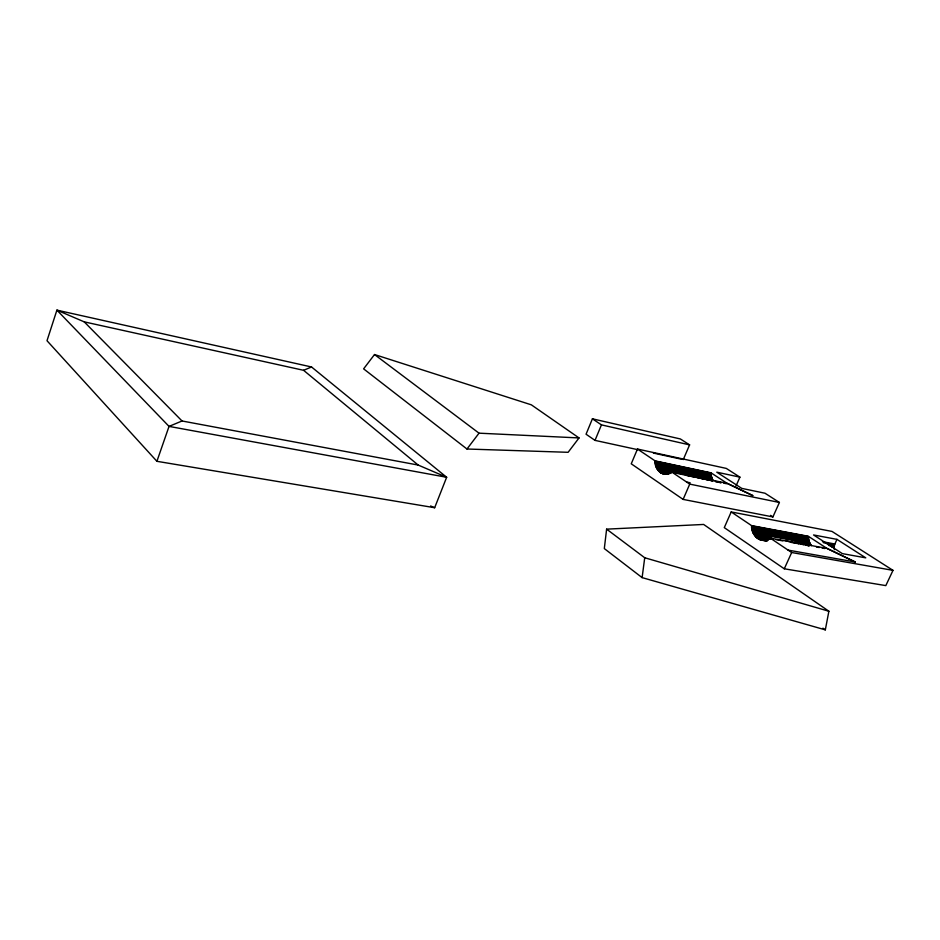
<?xml version="1.0" encoding="UTF-8"?>
<svg xmlns="http://www.w3.org/2000/svg" width="940" height="940" viewBox="0 0 940 940"><rect width="100%" height="100%" fill="white"/><g stroke="black" fill="none" stroke-linecap="round" stroke-linejoin="round"><path stroke-width="1.41" d="M834.133 548.091L834.532 544.765L836.964 539.372L865.775 557.855L842.334 553.613L813.558 534.954L836.964 539.372M606.617 529.149L604.314 548.584L642.114 577.618L825.32 629.859L828.88 611.247L703.637 524.449L606.617 529.149L644.723 557.761L828.88 611.247M642.114 577.618L644.723 557.761M156.91 461.305L169.036 426.396L182.031 420.979L418.194 465.065L446.653 477.273L434.668 507.718L156.91 461.305L47 340.715L56.905 310.141L311.539 366.976L446.653 477.273L169.036 426.396L56.905 310.141L84.224 321.856L303.585 370.301L418.194 465.065M683.263 459.589L689.596 444.879L680.372 438.957L592.412 418.817L586.055 434.221L595.02 440.378L637.72 449.673M595.02 440.378L601.447 424.88L592.412 418.817M739.909 477.144L726.303 468.414L637.473 449.05L631.245 463.808L683.121 499.399L772.915 516.929L779.401 502.465L765.007 493.23L741.777 488.389L716.774 472.174L739.909 477.144L735.961 486.121M683.121 499.399L689.737 484.112L779.401 502.465M731.202 511.936L724.282 527.634L784.289 568.794L885.821 585.608L893 570.357L831.994 531.429L731.202 511.936L751.601 525.625L808.318 536.27L826.918 548.396L855.283 562.014L788.096 550.111L770.118 538.021C761.565 544.93 750.625 535.13 751.601 525.625M784.289 568.794L791.68 552.52L893 570.357M374.52 354.533L363.615 368.856L466.98 449.014L568.113 452.305L579.028 437.934L531.347 404.835L374.52 354.533L479.024 433.176L579.028 437.934M466.98 449.014L479.024 433.176M786.099 540.947L809.082 545.647M655.133 460.894L711.004 472.832L727.161 483.36L753.011 495.686L727.149 483.336L671.113 471.622C663.687 478.425 653.934 469.342 655.133 460.894L637.473 449.05M686.318 475.323L712.438 480.834M303.585 370.301L311.539 366.976M757.57 538.432L766.159 539.983M758.157 538.82L766.746 540.371M758.768 539.161L765.924 540.453M759.379 539.466L766.887 540.806M760.025 539.725L767.181 541.005M761.33 540.101L766.3 540.994M754.526 535.283L826.942 548.384L855.283 562.014M769.472 538.444L773.479 539.172M776.146 539.654L782.809 540.876M791.104 542.38L798.142 543.661M800.962 544.178L803.782 544.695M806.591 545.2L809.411 545.717M816.449 546.998L819.269 547.515M822.089 548.02L824.897 548.537M754.973 535.906L772.139 539.031L770.436 536.223M805.991 545.188L808.87 545.717M755.443 536.481L769.754 539.078M755.936 537.034L768.814 539.36M756.465 537.539L767.909 539.607M757.005 538.009L768.462 540.077M752.729 531.758L809.493 542.216L811.314 545.647M831.348 546.739L834.109 547.256M753.034 532.522L809.798 542.956M753.281 533.074L810.045 543.485M753.363 533.25L770.518 536.399M797.05 541.099L810.127 543.661M753.716 533.967L770.882 537.104M797.132 541.287L797.496 541.981L810.491 544.354M754.103 534.637L771.27 537.774M797.496 541.981L810.891 545.012M751.883 528.515L808.623 539.067L809.493 542.216M822.441 541.687L834.837 543.99M752.047 529.349L808.788 539.877M823.511 542.721L834.532 544.765M752.235 530.172L808.988 540.676M827.411 544.307L834.309 545.576M752.47 530.971L809.223 541.452M828.645 545.4L834.156 546.41M751.601 525.918L808.33 536.552L808.623 539.067M751.659 526.788L808.388 537.398M751.753 527.657L808.482 538.244M671.136 471.61L686.647 482.044L690.136 482.761M658.364 470.764L671.031 473.407M658.787 471.245L668.645 473.302M659.245 471.692L669.092 473.748M659.716 472.103L668.164 473.866M660.197 472.479L668.645 474.23M660.702 472.808L667.752 474.277M661.231 473.102L666.86 474.277M661.772 473.361L665.99 474.242M662.324 473.572L665.696 474.324M656.308 467.204L712.226 478.965L713.166 480.822L700.335 478.143L699.618 476.756M656.508 467.697L712.438 479.447M656.578 467.873L673.463 471.41L674.098 472.656M699.689 476.921L712.508 479.612M656.884 468.508L673.769 472.045M699.995 477.544L712.826 480.234M657.225 469.119L672.699 472.362M674.286 472.808L694.66 477.062M697.445 477.649L703.002 478.812M705.775 479.388L712.72 480.845M715.505 481.433L721.062 482.596M723.835 483.172L726.62 483.748M657.577 469.695L670.243 472.35M657.953 470.247L670.62 472.89M655.486 464.313L711.38 476.157L712.226 478.965M655.638 465.065L711.545 476.886M655.838 465.805L711.745 477.602M656.05 466.51L711.968 478.296M655.133 461.164L711.016 473.09L711.38 476.157M655.18 461.975L711.051 473.878M655.25 462.774L711.134 474.653M655.345 463.549L711.239 475.405M653.382 453.08L681.841 459.284M601.447 424.88L689.596 444.879M715.281 481.491L720.957 482.796M430.614 505.978L434.668 507.718M770.542 515.367L772.915 516.929M793.948 540.124L798.718 543.273M686.647 482.044L689.737 484.112M788.096 550.111L791.68 552.52M822.935 628.167L825.32 629.859M84.224 321.856L182.031 420.979M798.765 543.872L797.895 542.639M834.262 548.901L834.462 549.677"/></g></svg>
